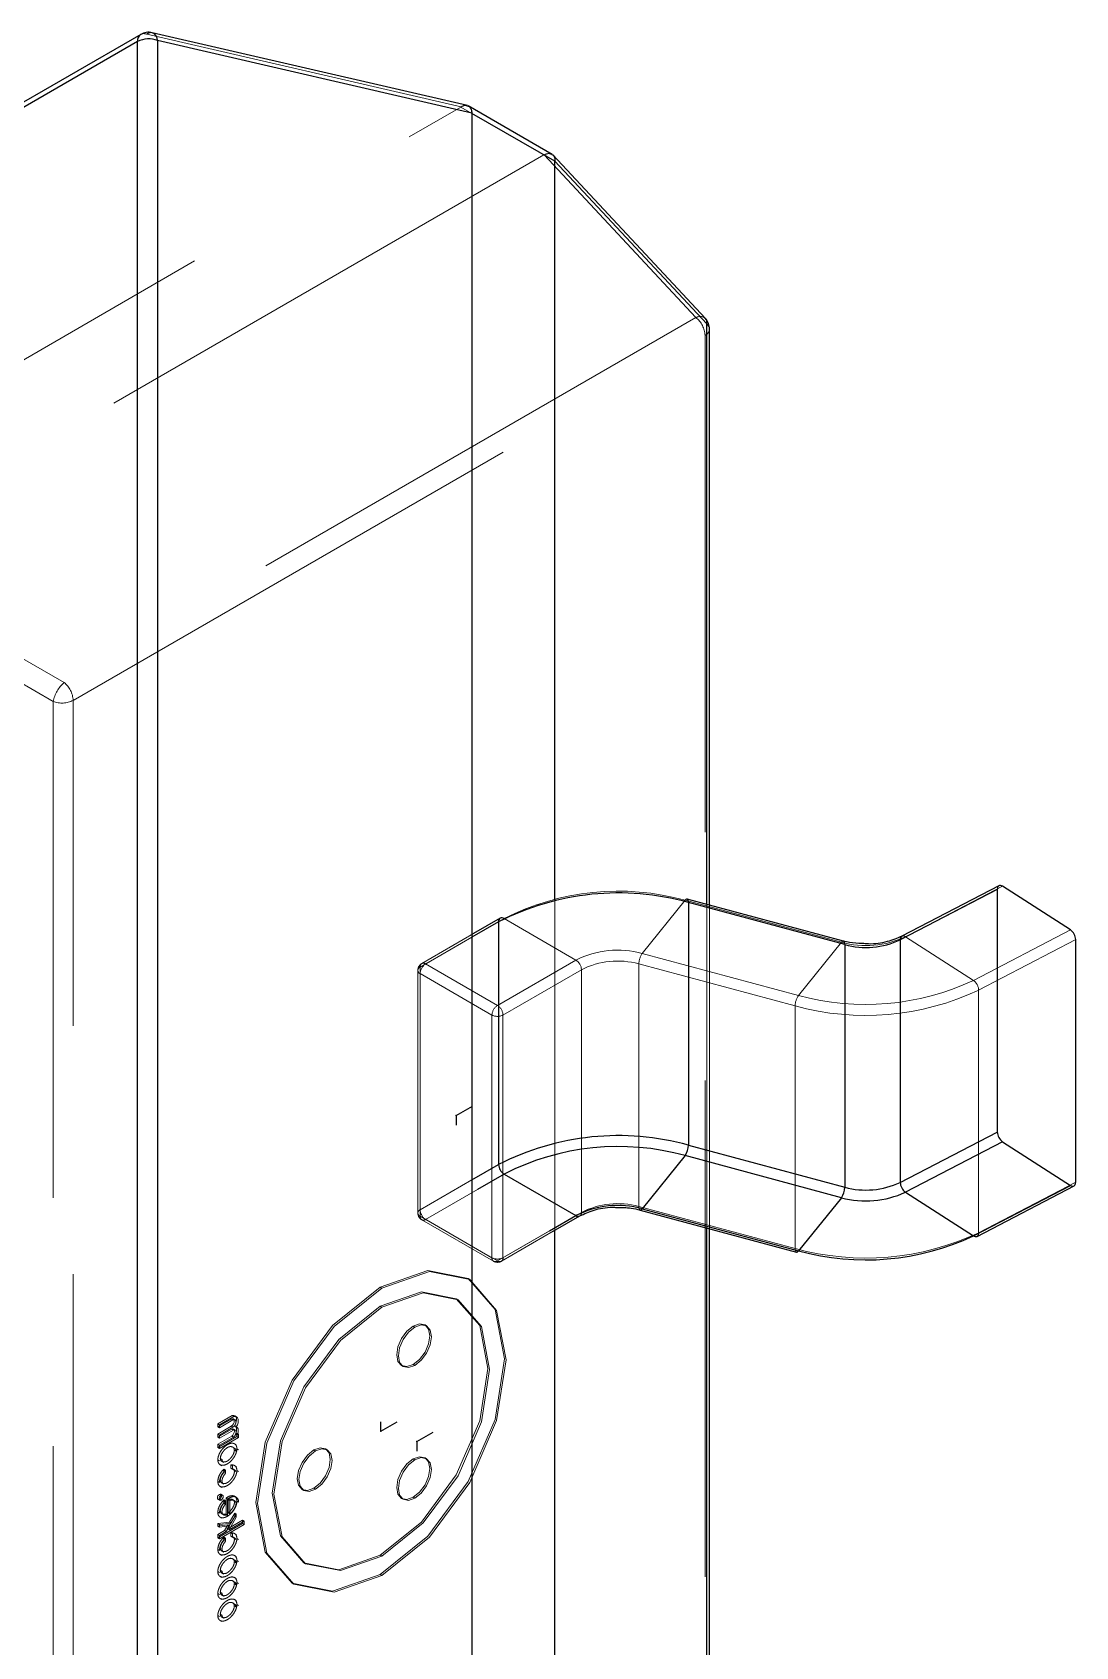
# Model space of a CAD drawing. Header units: millimetres. Extents: x 0 to 841, y 0 to 2287.
# Drawn here: x 627.946 to 630.616, y 238.921 to 243.05 of the extents above; entities that cross this region are included whole.
import ezdxf

# ---------------------------------------------------------------- set-up
doc = ezdxf.new("R2010")
doc.units = ezdxf.units.MM
doc.header["$PDSIZE"] = -1
doc.linetypes.add('HIDDEN', pattern=[1.905, 1.27, -0.635])

msp = doc.modelspace()

# ---------------------------------------------------------------- linework, layer by layer
at = {"color": 7, "linetype": 'Continuous', "lineweight": 25}
for p, q in [((628.2156, 243.0264), (626.674, 242.1364)), ((628.2239, 243.0447), (626.6822, 242.1548)), ((628.2156, 238.4699), (628.2156, 243.0264)), ((629.0593, 242.8627), (628.2529, 243.0491)), ((628.2668, 243.029), (628.2668, 238.4725)), ((629.0711, 242.8431), (628.2668, 243.029)), ((629.2764, 242.7377), (629.0614, 242.8617)), ((629.0711, 242.8426), (629.0711, 238.0087)), ((629.2833, 242.7201), (629.0711, 242.8426)), ((629.6682, 242.3184), (629.2782, 242.7363)), ((629.6717, 242.3044), (629.2833, 242.7206)), ((629.2833, 240.8339), (629.2833, 242.7201)), ((629.6717, 240.82), (629.6717, 242.3044)), ((629.6789, 240.818), (629.6789, 242.2911)), ((630.4189, 240.8675), (630.1707, 240.7384)), ((630.0213, 240.7259), (629.6216, 240.8335)), ((630.4148, 240.8583), (630.1665, 240.7293)), ((630.4148, 240.8583), (630.4148, 240.2377)), ((630.6021, 240.7545), (630.4282, 240.8661)), ((629.6249, 240.8246), (629.6249, 240.204)), ((630.0246, 240.717), (629.6249, 240.8246)), ((629.1391, 240.7752), (629.0711, 240.7359)), ((629.1432, 240.7843), (629.0753, 240.7451)), ((629.1391, 240.7752), (629.1391, 240.1546)), ((630.0246, 240.717), (630.0246, 240.0964)), ((630.1665, 240.7293), (630.1665, 240.1087)), ((630.6155, 240.109), (630.6155, 240.7296)), ((630.1665, 240.1087), (630.4148, 240.2377)), ((630.4282, 240.2128), (630.1799, 240.0838)), ((630.4282, 240.2128), (630.6021, 240.1013)), ((629.6164, 240.1772), (629.5065, 240.0412)), ((630.0161, 240.0696), (629.6164, 240.1772)), ((629.6249, 240.204), (630.0246, 240.0964)), ((629.0711, 240.1154), (629.1391, 240.1546)), ((629.1532, 240.1301), (629.0853, 240.0909)), ((629.1532, 240.1301), (629.3371, 240.024)), ((630.1799, 240.0838), (630.3539, 239.9722)), ((630.3539, 239.9722), (630.6021, 240.1013)), ((630.3631, 239.9708), (630.6114, 240.0999)), ((630.0161, 240.0696), (629.9062, 239.9336)), ((629.2691, 239.9847), (629.3371, 240.024)), ((629.2791, 239.9837), (629.3471, 240.023)), ((629.5013, 240.0382), (629.901, 239.9306)), ((629.5065, 240.0412), (629.9062, 239.9336)), ((629.2833, 237.8862), (629.2833, 239.9861)), ((629.6717, 237.6615), (629.6717, 239.9924)), ((629.6789, 237.6483), (629.6789, 239.9904))]:
    msp.add_line(p, q, dxfattribs=at)
at = {"color": 7, "linetype": 'HIDDEN', "lineweight": 18}
for p, q in [((626.6973, 242.1551), (628.239, 243.0451)), ((628.239, 243.0451), (629.0433, 242.8592)), ((627.2609, 241.8303), (629.0428, 242.8589)), ((629.0428, 242.8589), (629.255, 242.7365)), ((629.255, 242.7365), (627.4731, 241.7078)), ((629.2554, 242.7367), (629.6439, 242.3204)), ((629.6439, 242.3204), (628.0274, 241.3873)), ((628.0508, 241.3416), (629.6672, 242.2748)), ((629.6672, 242.2748), (629.6672, 237.6319)), ((628.0274, 241.3873), (627.4727, 241.7075)), ((627.4448, 241.6593), (627.9995, 241.339)), ((627.9995, 241.339), (627.9995, 236.6962)), ((628.0508, 236.6988), (628.0508, 241.3416)), ((629.2833, 239.9861), (629.2833, 240.8339)), ((629.5065, 240.6944), (629.6164, 240.8305)), ((629.6164, 240.8305), (630.0161, 240.7229)), ((630.1799, 240.737), (630.4282, 240.8661)), ((629.6717, 239.9924), (629.6717, 240.82)), ((629.6789, 239.9904), (629.6789, 240.818)), ((629.0753, 240.7451), (628.9424, 240.6684)), ((628.9524, 240.6674), (629.1532, 240.7833)), ((629.3371, 240.6772), (629.1532, 240.7833)), ((630.6021, 240.7545), (630.3539, 240.6255)), ((629.0711, 240.7359), (628.9383, 240.6593)), ((629.9062, 240.5868), (630.0161, 240.7229)), ((630.3539, 240.6255), (630.1799, 240.737)), ((630.3672, 240.6006), (630.6155, 240.7296)), ((629.1363, 240.5613), (628.9524, 240.6674)), ((629.3371, 240.6772), (629.1363, 240.5613)), ((629.4981, 240.0471), (629.4981, 240.6676)), ((629.4981, 240.6676), (629.8978, 240.56)), ((629.9062, 240.5868), (629.5065, 240.6944)), ((628.9324, 240.6511), (628.9324, 240.0305)), ((628.9383, 240.6593), (628.9383, 240.0387)), ((628.9383, 240.0224), (628.9383, 240.6429)), ((628.9383, 240.6429), (629.1222, 240.5368)), ((629.1504, 240.5368), (629.3512, 240.6527)), ((629.3512, 240.0321), (629.3512, 240.6527)), ((630.3672, 239.98), (630.3672, 240.6006)), ((629.8978, 239.9395), (629.8978, 240.56)), ((629.1222, 240.5368), (629.1222, 239.9162)), ((629.1504, 239.9162), (629.1504, 240.5368)), ((628.9383, 240.0387), (629.0711, 240.1154)), ((629.0853, 240.0909), (628.9524, 240.0142)), ((630.6155, 240.109), (630.3672, 239.98)), ((629.8978, 239.9395), (629.4981, 240.0471)), ((629.1222, 239.9162), (628.9383, 240.0224)), ((628.9424, 240.0132), (629.1263, 239.9071)), ((628.9524, 240.0142), (629.1363, 239.9081)), ((629.3512, 240.0321), (629.1504, 239.9162)), ((629.1363, 239.9081), (629.2691, 239.9847)), ((629.1463, 239.9071), (629.2791, 239.9837)), ((628.836, 239.841), (628.8403, 239.8385)), ((629.0652, 239.8608), (629.061, 239.8632)), ((629.0352, 239.8088), (629.031, 239.8113)), ((628.836, 239.792), (628.8403, 239.7895)), ((628.9209, 239.7412), (628.9251, 239.7388)), ((628.9551, 239.7417), (628.9509, 239.7442)), ((628.8909, 239.6402), (628.8951, 239.6378)), ((628.9209, 239.6432), (628.9251, 239.6408)), ((628.4208, 239.4911), (628.4579, 239.5125)), ((628.4251, 239.4886), (628.4621, 239.51)), ((628.4579, 239.5125), (628.4621, 239.51)), ((628.4687, 239.5094), (628.4645, 239.5118)), ((628.4208, 239.4837), (628.4553, 239.5036)), ((628.4208, 239.4911), (628.4208, 239.4837)), ((628.4208, 239.4911), (628.4251, 239.4886)), ((628.4208, 239.4651), (628.4553, 239.485)), ((628.4208, 239.4837), (628.4251, 239.4813)), ((628.4208, 239.4575), (628.4564, 239.4781)), ((628.4208, 239.4575), (628.4208, 239.4651)), ((628.4208, 239.4651), (628.4251, 239.4626)), ((628.4251, 239.4813), (628.4596, 239.5012)), ((628.4251, 239.4886), (628.4251, 239.4813)), ((628.4251, 239.4626), (628.4596, 239.4826)), ((628.4251, 239.455), (628.4607, 239.4756)), ((628.4553, 239.5036), (628.4596, 239.5012)), ((628.4553, 239.485), (628.4596, 239.4826)), ((628.4564, 239.4781), (628.4607, 239.4756)), ((628.4648, 239.5015), (628.4605, 239.5039)), ((628.4653, 239.4756), (628.4611, 239.4781)), ((628.464, 239.4862), (628.4682, 239.4837)), ((628.4691, 239.4833), (628.4649, 239.4857)), ((628.4696, 239.4672), (628.4658, 239.4649)), ((628.4658, 239.4649), (628.47, 239.4625)), ((628.4696, 239.4592), (628.4696, 239.4672)), ((628.4696, 239.4672), (628.4739, 239.4647)), ((628.4739, 239.4647), (628.47, 239.4625)), ((628.4739, 239.4568), (628.4739, 239.4647)), ((628.4208, 239.439), (628.4564, 239.4596)), ((628.4696, 239.4592), (628.4208, 239.431)), ((628.4208, 239.4575), (628.4251, 239.455)), ((628.4208, 239.431), (628.4208, 239.439)), ((628.4208, 239.439), (628.4251, 239.4366)), ((628.4208, 239.431), (628.4251, 239.4286)), ((628.4251, 239.455), (628.4251, 239.4626)), ((628.4251, 239.4366), (628.4607, 239.4571)), ((628.4739, 239.4568), (628.4251, 239.4286)), ((628.4251, 239.4286), (628.4251, 239.4366)), ((628.4564, 239.4596), (628.4607, 239.4571)), ((628.4627, 239.4297), (628.4584, 239.4321)), ((628.4633, 239.4239), (628.4675, 239.4215)), ((628.4679, 239.4378), (628.4636, 239.4402)), ((628.4696, 239.4592), (628.4739, 239.4568)), ((628.4696, 239.4276), (628.4739, 239.4252)), ((628.6663, 239.4245), (628.6706, 239.4221)), ((628.7006, 239.4251), (628.6963, 239.4275)), ((628.4208, 239.3994), (628.4251, 239.397)), ((628.4268, 239.3868), (628.4311, 239.3844)), ((628.4272, 239.4031), (628.4314, 239.4007)), ((628.4321, 239.3949), (628.4363, 239.3925)), ((628.4543, 239.3777), (628.4543, 239.3861)), ((628.4543, 239.3861), (628.4585, 239.3836)), ((628.4585, 239.3752), (628.4585, 239.3836)), ((628.4687, 239.3818), (628.4645, 239.3842)), ((628.9209, 239.4018), (628.9251, 239.3993)), ((628.9551, 239.4023), (628.9509, 239.4047)), ((628.4208, 239.344), (628.4251, 239.3416)), ((628.4362, 239.3672), (628.4362, 239.3756)), ((628.4362, 239.3756), (628.4404, 239.3732)), ((628.4362, 239.3672), (628.4404, 239.3648)), ((628.4404, 239.3648), (628.4404, 239.3732)), ((628.4543, 239.3777), (628.4585, 239.3752)), ((628.4668, 239.3699), (628.4625, 239.3724)), ((628.4696, 239.3722), (628.4739, 239.3697)), ((628.425, 239.3109), (628.4293, 239.3085)), ((628.425, 239.2987), (628.4293, 239.2962)), ((628.4268, 239.3314), (628.4311, 239.3289)), ((628.433, 239.3089), (628.4288, 239.3113)), ((628.432, 239.3395), (628.4362, 239.3371)), ((628.4418, 239.2607), (628.4418, 239.3016)), ((628.4418, 239.3016), (628.446, 239.2992)), ((628.446, 239.2582), (628.446, 239.2992)), ((628.4679, 239.3037), (628.4636, 239.3061)), ((628.6363, 239.3236), (628.6406, 239.3211)), ((628.6663, 239.3265), (628.6706, 239.3241)), ((628.8909, 239.3008), (628.8951, 239.2984)), ((628.9209, 239.3038), (628.9251, 239.3013)), ((628.4208, 239.2653), (628.4251, 239.2629)), ((628.4213, 239.2983), (628.4255, 239.2959)), ((628.4297, 239.2625), (628.4306, 239.2619)), ((628.433, 239.2605), (628.4339, 239.26)), ((628.4362, 239.2885), (628.4362, 239.2969)), ((628.4362, 239.2969), (628.4404, 239.2945)), ((628.4362, 239.2885), (628.4404, 239.2861)), ((628.4404, 239.2861), (628.4404, 239.2945)), ((628.4418, 239.2607), (628.446, 239.2582)), ((628.4475, 239.2637), (628.4475, 239.2977)), ((628.4475, 239.2977), (628.4517, 239.2952)), ((628.4475, 239.2637), (628.4517, 239.2613)), ((628.4508, 239.2401), (628.464, 239.263)), ((628.4517, 239.2613), (628.4517, 239.2952)), ((628.455, 239.2377), (628.4682, 239.2605)), ((628.4654, 239.2935), (628.4611, 239.296)), ((628.464, 239.2548), (628.464, 239.263)), ((628.464, 239.263), (628.4682, 239.2605)), ((628.4682, 239.2523), (628.4682, 239.2605)), ((628.4696, 239.2935), (628.4739, 239.291)), ((628.4508, 239.2401), (628.4208, 239.2367)), ((628.4208, 239.2002), (628.484, 239.2367)), ((628.4208, 239.2367), (628.4208, 239.2299)), ((628.4208, 239.2367), (628.4251, 239.2342)), ((628.4208, 239.2299), (628.4466, 239.2329)), ((628.4208, 239.2299), (628.4251, 239.2274)), ((628.4382, 239.2182), (628.4208, 239.2083)), ((628.455, 239.2377), (628.4251, 239.2342)), ((628.4251, 239.1977), (628.4882, 239.2342)), ((628.4251, 239.2342), (628.4251, 239.2274)), ((628.4251, 239.2274), (628.4508, 239.2304)), ((628.4268, 239.2527), (628.4311, 239.2502)), ((628.4382, 239.2182), (628.4466, 239.2329)), ((628.4382, 239.2182), (628.4424, 239.2158)), ((628.4424, 239.2158), (628.4508, 239.2304)), ((628.4452, 239.2223), (628.464, 239.2548)), ((628.484, 239.2447), (628.4452, 239.2223)), ((628.4452, 239.2223), (628.4495, 239.2199)), ((628.4466, 239.2329), (628.4508, 239.2304)), ((628.4495, 239.2199), (628.4682, 239.2523)), ((628.4882, 239.2423), (628.4495, 239.2199)), ((628.4508, 239.2401), (628.455, 239.2377)), ((628.464, 239.2548), (628.4682, 239.2523)), ((628.484, 239.2367), (628.484, 239.2447)), ((628.484, 239.2447), (628.4882, 239.2423)), ((628.484, 239.2367), (628.4882, 239.2342)), ((628.4882, 239.2342), (628.4882, 239.2423)), ((628.4208, 239.2083), (628.4208, 239.2002)), ((628.4208, 239.2083), (628.4251, 239.2058)), ((628.4208, 239.2002), (628.4251, 239.1977)), ((628.4424, 239.2158), (628.4251, 239.2058)), ((628.4251, 239.2058), (628.4251, 239.1977)), ((628.4362, 239.1933), (628.4362, 239.2017)), ((628.4362, 239.2017), (628.4404, 239.1992)), ((628.4362, 239.1933), (628.4404, 239.1909)), ((628.4404, 239.1909), (628.4404, 239.1992)), ((628.4543, 239.2038), (628.4543, 239.2122)), ((628.4543, 239.2122), (628.4585, 239.2097)), ((628.4543, 239.2038), (628.4585, 239.2013)), ((628.4585, 239.2013), (628.4585, 239.2097)), ((628.4668, 239.196), (628.4625, 239.1984)), ((628.4687, 239.2079), (628.4645, 239.2103)), ((628.4696, 239.1983), (628.4739, 239.1958)), ((628.4208, 239.1701), (628.4251, 239.1676)), ((628.4268, 239.1575), (628.4311, 239.155)), ((628.432, 239.1656), (628.4362, 239.1632)), ((628.4627, 239.144), (628.4584, 239.1464)), ((628.4633, 239.1382), (628.4675, 239.1358)), ((628.4679, 239.1521), (628.4636, 239.1545)), ((628.4696, 239.1419), (628.4739, 239.1395)), ((628.641, 239.1358), (628.6453, 239.1333)), ((628.836, 239.1551), (628.8403, 239.1526)), ((628.4208, 239.1138), (628.4251, 239.1113)), ((628.4268, 239.1011), (628.4311, 239.0987)), ((628.4272, 239.1174), (628.4314, 239.115)), ((628.4321, 239.1092), (628.4363, 239.1068)), ((628.4679, 239.0958), (628.4636, 239.0982)), ((628.836, 239.1061), (628.8403, 239.1036)), ((628.4208, 239.0574), (628.4251, 239.055)), ((628.4272, 239.0611), (628.4314, 239.0586)), ((628.4321, 239.0529), (628.4363, 239.0504)), ((628.4627, 239.0877), (628.4584, 239.0901)), ((628.4633, 239.0819), (628.4675, 239.0795)), ((628.4696, 239.0856), (628.4739, 239.0831)), ((628.611, 239.0838), (628.6153, 239.0813)), ((628.4268, 239.0448), (628.4311, 239.0423)), ((628.4627, 239.0313), (628.4584, 239.0338)), ((628.4633, 239.0256), (628.4675, 239.0231)), ((628.4679, 239.0394), (628.4636, 239.0419)), ((628.4696, 239.0292), (628.4739, 239.0268)), ((628.4208, 239.0011), (628.4251, 238.9986)), ((628.4268, 238.9884), (628.4311, 238.986)), ((628.4272, 239.0047), (628.4314, 239.0023)), ((628.4321, 238.9965), (628.4363, 238.9941))]:
    msp.add_line(p, q, dxfattribs=at)
at = {"color": 7, "linetype": 'Continuous'}
for p, q in [((629.0302, 240.2796), (629.0721, 240.3037)), ((629.0302, 240.2796), (629.0302, 240.2554)), ((628.8381, 239.4723), (628.8381, 239.4965)), ((628.8381, 239.4723), (628.88, 239.4965)), ((628.9297, 239.446), (628.9716, 239.4701)), ((628.9297, 239.446), (628.9716, 239.4701)), ((628.9297, 239.446), (628.9297, 239.4218)), ((628.9297, 239.446), (628.9297, 239.4218))]:
    msp.add_line(p, q, dxfattribs=at)
at = {"color": 7, "linetype": 'Continuous', "lineweight": 25, "flags": 128}
for points in [[(630.4282, 240.8661), (630.4256, 240.8674), (630.423, 240.8681), (630.4207, 240.8681), (630.4187, 240.8673), (630.417, 240.8659), (630.4158, 240.8639), (630.415, 240.8613), (630.4148, 240.8583)], [(629.6216, 240.8335), (629.6211, 240.8335), (629.6196, 240.8332), (629.6181, 240.8322), (629.6164, 240.8305)], [(629.6249, 240.8246), (629.6247, 240.8276), (629.6242, 240.8301), (629.6234, 240.8319), (629.6224, 240.8331), (629.6216, 240.8335)], [(630.0246, 240.717), (630.0244, 240.72), (630.0239, 240.7225), (630.0231, 240.7243), (630.0221, 240.7255), (630.0213, 240.7259)], [(630.6021, 240.1013), (630.6047, 240.0999), (630.6073, 240.0992), (630.6096, 240.0993), (630.6116, 240.1), (630.6133, 240.1014), (630.6145, 240.1034), (630.6153, 240.106), (630.6155, 240.109)], [(629.5013, 240.0382), (629.5018, 240.0381), (629.5033, 240.0384), (629.5049, 240.0395), (629.5065, 240.0412)], [(629.901, 239.9306), (629.9015, 239.9305), (629.903, 239.9308), (629.9046, 239.9319), (629.9062, 239.9336)]]:
    msp.add_lwpolyline(points, dxfattribs=at)
at = {"color": 7, "linetype": 'HIDDEN', "lineweight": 18, "flags": 128}
for points in [[(630.0213, 240.7259), (630.0208, 240.7259), (630.0193, 240.7256), (630.0178, 240.7246), (630.0161, 240.7229)], [(629.4981, 240.0471), (629.4982, 240.0441), (629.4987, 240.0416), (629.4995, 240.0398), (629.5006, 240.0386), (629.5013, 240.0382)], [(629.8978, 239.9395), (629.8979, 239.9365), (629.8984, 239.934), (629.8992, 239.9322), (629.9003, 239.931), (629.901, 239.9306)], [(628.836, 239.841), (628.9578, 239.8833), (629.061, 239.8632), (629.13, 239.7838), (629.1542, 239.6572), (629.13, 239.5026), (629.061, 239.3436), (628.9578, 239.2043), (628.836, 239.1061)], [(628.8403, 239.8385), (628.962, 239.8808), (629.0653, 239.8608), (629.1342, 239.7814), (629.1585, 239.6548), (629.1342, 239.5002), (629.0653, 239.3411), (628.962, 239.2019), (628.8403, 239.1036)], [(628.836, 239.1061), (628.7142, 239.0637), (628.611, 239.0838), (628.542, 239.1632), (628.5178, 239.2898), (628.542, 239.4444), (628.611, 239.6034), (628.7142, 239.7427), (628.836, 239.841)], [(628.8403, 239.1036), (628.7185, 239.0613), (628.6153, 239.0814), (628.5463, 239.1607), (628.5221, 239.2874), (628.5463, 239.442), (628.6153, 239.601), (628.7185, 239.7402), (628.8403, 239.8385)], [(628.836, 239.792), (628.9416, 239.8286), (629.031, 239.8113), (629.0908, 239.7425), (629.1118, 239.6327), (629.0908, 239.4987), (629.031, 239.3609), (628.9416, 239.2402), (628.836, 239.1551)], [(628.8403, 239.7895), (628.9458, 239.8262), (629.0353, 239.8088), (629.095, 239.74), (629.116, 239.6303), (629.095, 239.4963), (629.0353, 239.3585), (628.9458, 239.2378), (628.8403, 239.1526)], [(628.836, 239.1551), (628.7305, 239.1184), (628.641, 239.1358), (628.5812, 239.2046), (628.5602, 239.3143), (628.5812, 239.4483), (628.641, 239.5861), (628.7305, 239.7068), (628.836, 239.792)], [(628.8403, 239.1526), (628.7347, 239.1159), (628.6453, 239.1333), (628.5855, 239.2021), (628.5645, 239.3119), (628.5855, 239.4458), (628.6453, 239.5837), (628.7347, 239.7043), (628.8403, 239.7895)], [(628.9209, 239.6432), (628.9046, 239.6376), (628.8909, 239.6402), (628.8817, 239.6508), (628.8784, 239.6677), (628.8817, 239.6883), (628.8909, 239.7095), (628.9046, 239.7281), (628.9209, 239.7412)], [(628.9251, 239.6408), (628.9089, 239.6351), (628.8951, 239.6378), (628.8859, 239.6484), (628.8827, 239.6653), (628.8859, 239.6859), (628.8951, 239.7071), (628.9089, 239.7257), (628.9251, 239.7388)], [(628.9209, 239.7412), (628.9371, 239.7468), (628.9509, 239.7442), (628.9601, 239.7336), (628.9633, 239.7167), (628.9601, 239.6961), (628.9509, 239.6749), (628.9371, 239.6563), (628.9209, 239.6432)], [(628.9251, 239.7388), (628.9413, 239.7444), (628.9551, 239.7417), (628.9643, 239.7311), (628.9675, 239.7143), (628.9643, 239.6936), (628.9551, 239.6724), (628.9413, 239.6539), (628.9251, 239.6408)], [(628.464, 239.4862), (628.4665, 239.4912), (628.4682, 239.4964), (628.4689, 239.5014), (628.4685, 239.5058), (628.4671, 239.5093), (628.4647, 239.5117), (628.4616, 239.5127), (628.4579, 239.5125)], [(628.4682, 239.4837), (628.4708, 239.4888), (628.4725, 239.494), (628.4731, 239.4989), (628.4727, 239.5033), (628.4713, 239.5068), (628.4689, 239.5092), (628.4658, 239.5103), (628.4621, 239.51)], [(628.4553, 239.485), (628.4583, 239.4876), (628.4607, 239.491), (628.4623, 239.4949), (628.4629, 239.4987), (628.4623, 239.5018), (628.4607, 239.5038), (628.4583, 239.5044), (628.4553, 239.5036)], [(628.4564, 239.4596), (628.4592, 239.4622), (628.4614, 239.4655), (628.4629, 239.4693), (628.4634, 239.4728), (628.4629, 239.4758), (628.4614, 239.4778), (628.4592, 239.4786), (628.4564, 239.4781)], [(628.4596, 239.4826), (628.4625, 239.4851), (628.465, 239.4886), (628.4666, 239.4925), (628.4671, 239.4962), (628.4666, 239.4993), (628.465, 239.5013), (628.4625, 239.502), (628.4596, 239.5012)], [(628.4607, 239.4571), (628.4634, 239.4597), (628.4657, 239.4631), (628.4672, 239.4668), (628.4677, 239.4704), (628.4672, 239.4734), (628.4657, 239.4754), (628.4634, 239.4762), (628.4607, 239.4756)], [(628.4658, 239.4649), (628.4673, 239.4684), (628.4683, 239.4718), (628.4688, 239.4752), (628.4689, 239.4783), (628.4684, 239.4811), (628.4673, 239.4833), (628.4659, 239.4851), (628.464, 239.4862)], [(628.47, 239.4625), (628.4715, 239.4659), (628.4726, 239.4694), (628.4731, 239.4727), (628.4731, 239.4759), (628.4726, 239.4786), (628.4716, 239.4809), (628.4701, 239.4826), (628.4682, 239.4837)], [(628.6663, 239.3265), (628.6501, 239.3209), (628.6363, 239.3236), (628.6271, 239.3342), (628.6239, 239.351), (628.6271, 239.3717), (628.6363, 239.3929), (628.6501, 239.4114), (628.6663, 239.4245)], [(628.6663, 239.4245), (628.6825, 239.4302), (628.6963, 239.4275), (628.7055, 239.4169), (628.7087, 239.4), (628.7055, 239.3794), (628.6963, 239.3582), (628.6825, 239.3397), (628.6663, 239.3265)], [(628.6706, 239.4221), (628.6868, 239.4277), (628.7006, 239.4251), (628.7098, 239.4145), (628.713, 239.3976), (628.7098, 239.377), (628.7006, 239.3558), (628.6868, 239.3372), (628.6706, 239.3241)], [(628.6706, 239.3241), (628.6543, 239.3185), (628.6406, 239.3211), (628.6314, 239.3317), (628.6281, 239.3486), (628.6314, 239.3692), (628.6406, 239.3904), (628.6543, 239.409), (628.6706, 239.4221)], [(628.9209, 239.3038), (628.9046, 239.2981), (628.8909, 239.3008), (628.8817, 239.3114), (628.8784, 239.3283), (628.8817, 239.3489), (628.8909, 239.3701), (628.9046, 239.3887), (628.9209, 239.4018)], [(628.9251, 239.3013), (628.9089, 239.2957), (628.8951, 239.2984), (628.8859, 239.309), (628.8827, 239.3258), (628.8859, 239.3465), (628.8951, 239.3677), (628.9089, 239.3862), (628.9251, 239.3993)], [(628.9209, 239.4018), (628.9371, 239.4074), (628.9509, 239.4047), (628.9601, 239.3942), (628.9633, 239.3773), (628.9601, 239.3567), (628.9509, 239.3355), (628.9371, 239.3169), (628.9209, 239.3038)], [(628.9251, 239.3993), (628.9413, 239.405), (628.9551, 239.4023), (628.9643, 239.3917), (628.9675, 239.3748), (628.9643, 239.3542), (628.9551, 239.333), (628.9413, 239.3144), (628.9251, 239.3013)], [(628.425, 239.2987), (628.423, 239.298), (628.4213, 239.2983), (628.4201, 239.2996), (628.4197, 239.3017), (628.4201, 239.3043), (628.4213, 239.307), (628.423, 239.3093), (628.425, 239.3109)], [(628.4293, 239.2962), (628.4272, 239.2955), (628.4255, 239.2959), (628.4244, 239.2972), (628.424, 239.2993), (628.4244, 239.3019), (628.4255, 239.3045), (628.4272, 239.3068), (628.4293, 239.3085)], [(628.425, 239.3109), (628.4271, 239.3116), (628.4288, 239.3113), (628.4299, 239.31), (628.4303, 239.3079), (628.4299, 239.3053), (628.4288, 239.3026), (628.4271, 239.3003), (628.425, 239.2987)], [(628.4293, 239.3085), (628.4313, 239.3092), (628.433, 239.3089), (628.4342, 239.3075), (628.4346, 239.3054), (628.4342, 239.3028), (628.433, 239.3002), (628.4313, 239.2979), (628.4293, 239.2962)]]:
    msp.add_lwpolyline(points, dxfattribs=at)
at = {"color": 7, "linetype": 'Continuous', "lineweight": 25}
for centre, radius, start, end in [((628.2351, 243.0286), 0.0196, 124.7789, 186.5333), ((628.2441, 242.9707), 0.0626, 68.6939, 117.0888), ((628.2439, 243.0101), 0.04, 76.9859, 119.9973), ((628.2443, 243.0282), 0.0226, 2.0781, 67.5041), ((629.6389, 242.2911), 0.04, 0, 43.019), ((629.6559, 242.3079), 0.0162, 347.5912, 40.5561), ((629.6617, 242.2903), 0.0173, 2.7397, 54.5446), ((629.4454, 240.1766), 0.6724, 74.5212, 117.1032), ((629.1474, 240.7751), 0.0101, 54.3818, 114.314), ((629.1491, 240.7761), 0.0101, 125.698, 185.6204), ((630.5833, 240.7284), 0.0322, 2.2312, 54.2597), ((630.0789, 240.9159), 0.2062, 254.7241, 295.138), ((630.1757, 240.7306), 0.0093, 122.817, 188.3755), ((629.4454, 239.556), 0.6724, 74.5212, 117.1032), ((630.447, 240.239), 0.0322, 182.2312, 234.2597), ((629.4453, 239.5594), 0.6411, 74.5212, 117.1032), ((629.5766, 240.2045), 0.0482, 325.5535, 359.431), ((629.1698, 240.156), 0.0307, 182.6055, 237.3945), ((629.9764, 240.0969), 0.0482, 325.5535, 359.431), ((630.0788, 240.2992), 0.2379, 254.7241, 295.138), ((630.0789, 240.2954), 0.2062, 254.7241, 295.138), ((630.1987, 240.1099), 0.0322, 182.2312, 234.2597), ((629.4439, 239.8152), 0.2346, 74.5212, 117.1032), ((629.3429, 240.0319), 0.00981, 233.6244, 295.8701), ((630.0776, 240.561), 0.6504, 254.7241, 295.138), ((630.3597, 239.9795), 0.00929, 231.1259, 291.4311)]:
    msp.add_arc(centre, radius, start, end, dxfattribs=at)
at = {"color": 7, "linetype": 'HIDDEN', "lineweight": 18}
for centre, radius, start, end in [((628.2318, 243.0294), 0.0173, 65.4645, 117.2604), ((628.2499, 243.0331), 0.0162, 79.4467, 132.4054), ((629.6545, 242.3013), 0.0219, 51.2965, 119.1171), ((629.6047, 242.2716), 0.0626, 2.9073, 51.3092), ((629.659, 242.2931), 0.0201, 294.3332, 354.3466), ((628.0917, 241.318), 0.0945, 132.8632, 167.1368), ((627.9883, 241.3385), 0.0626, 2.9073, 51.3092), ((628.0223, 241.3973), 0.0626, 248.6939, 297.0888), ((629.4453, 240.2126), 0.6411, 74.5212, 117.1032), ((629.4439, 240.4684), 0.2346, 74.5212, 117.1032), ((630.0788, 240.9524), 0.2379, 254.7241, 295.138), ((630.174, 240.7298), 0.00929, 51.1259, 111.4311), ((628.9524, 240.6511), 0.02, 119.9973, 180), ((628.9469, 240.6607), 0.00873, 50.7967, 189.214), ((628.969, 240.6415), 0.0307, 122.6055, 177.3945), ((629.3205, 240.6513), 0.0307, 2.6055, 57.3945), ((629.4438, 240.4717), 0.2033, 74.5212, 117.1032), ((629.5463, 240.6672), 0.0482, 145.5535, 179.431), ((628.9414, 240.6511), 0.00873, 110.7834, 249.2166), ((630.0776, 241.2142), 0.6504, 254.7241, 295.138), ((630.335, 240.5993), 0.0322, 2.2312, 54.2597), ((630.0775, 241.218), 0.6821, 254.7241, 295.138), ((629.946, 240.5596), 0.0482, 145.5535, 179.431), ((629.1529, 240.5354), 0.0307, 122.6055, 177.3945), ((629.1197, 240.5354), 0.0307, 2.6055, 57.3945), ((629.1363, 240.5641), 0.0307, 242.6097, 297.3903), ((629.4438, 239.8512), 0.2033, 74.5212, 117.1032), ((628.9524, 240.0305), 0.02, 180, 240.0027), ((628.9414, 240.0305), 0.00873, 110.7834, 249.2166), ((628.9469, 240.021), 0.00873, 170.786, 309.2033), ((628.969, 240.0401), 0.0307, 182.6055, 237.3945), ((629.3412, 240.0311), 0.0101, 306.5683, 5.5441), ((630.0775, 240.5975), 0.6821, 254.7241, 295.138), ((630.358, 239.9786), 0.0093, 302.817, 8.3755), ((629.1308, 239.9148), 0.00873, 170.786, 309.2033), ((629.1363, 239.9435), 0.0307, 242.6097, 297.3903), ((629.1363, 239.9244), 0.02, 240.0027, 299.9973), ((629.1418, 239.9148), 0.00873, 230.7967, 9.214)]:
    msp.add_arc(centre, radius, start, end, dxfattribs=at)
for points, knots in [([(629.0433, 242.8592), (629.0432, 242.8591), (629.0431, 242.8591), (629.0429, 242.859), (629.0428, 242.8589)], [0, 0, 0, 0, 0.560423, 1, 1, 1, 1]), ([(629.0433, 242.8592), (629.047, 242.8613), (629.0524, 242.8644), (629.0566, 242.8626), (629.0579, 242.862)], [0, 0, 0, 0, 0.695626, 1, 1, 1, 1]), ([(629.255, 242.7365), (629.2551, 242.7365), (629.2552, 242.7366), (629.2554, 242.7367), (629.2554, 242.7367)], [0, 0, 0, 0, 0.559524, 1, 1, 1, 1]), ([(629.2554, 242.7367), (629.2597, 242.7383), (629.2677, 242.7413), (629.2731, 242.7386), (629.2756, 242.7373)], [0, 0, 0, 0, 0.542026, 1, 1, 1, 1]), ([(628.4208, 239.3994), (628.4209, 239.401), (628.4211, 239.4043), (628.4227, 239.4103), (628.4257, 239.4175), (628.4307, 239.4252), (628.4374, 239.4326), (628.4452, 239.4385), (628.4531, 239.4417), (628.4598, 239.442), (628.4647, 239.44), (628.4678, 239.4364), (628.4694, 239.4322), (628.4695, 239.429), (628.4696, 239.4276)], [0, 0, 0, 0, 0.053784, 0.117806, 0.194259, 0.284674, 0.388205, 0.5, 0.611795, 0.715326, 0.805741, 0.882194, 0.946216, 1, 1, 1, 1]), ([(628.4696, 239.4276), (628.4695, 239.4261), (628.4694, 239.4227), (628.4678, 239.4167), (628.4647, 239.4096), (628.4598, 239.4018), (628.4531, 239.3944), (628.4452, 239.3886), (628.4374, 239.3854), (628.4307, 239.385), (628.4257, 239.3871), (628.4227, 239.3907), (628.4211, 239.3949), (628.4209, 239.398), (628.4208, 239.3994)], [0, 0, 0, 0, 0.053784, 0.117806, 0.194259, 0.284674, 0.388205, 0.5, 0.611795, 0.715326, 0.805741, 0.882194, 0.946216, 1, 1, 1, 1]), ([(628.4272, 239.4031), (628.4276, 239.4055), (628.4283, 239.4105), (628.4328, 239.4185), (628.4385, 239.4257), (628.4452, 239.4312), (628.452, 239.4335), (628.4577, 239.4329), (628.4622, 239.4301), (628.4629, 239.4259), (628.4633, 239.4239)], [0, 0, 0, 0, 0.111736, 0.23533, 0.367087, 0.5, 0.632913, 0.76467, 0.888264, 1, 1, 1, 1]), ([(628.4633, 239.4239), (628.4629, 239.4215), (628.4622, 239.4165), (628.4577, 239.4085), (628.452, 239.4013), (628.4452, 239.3958), (628.4385, 239.3935), (628.4328, 239.3941), (628.4283, 239.397), (628.4276, 239.4011), (628.4272, 239.4031)], [0, 0, 0, 0, 0.111736, 0.23533, 0.367087, 0.5, 0.632913, 0.76467, 0.888264, 1, 1, 1, 1]), ([(628.4625, 239.4295), (628.4638, 239.4288), (628.4665, 239.4274), (628.4672, 239.4235), (628.4675, 239.4215)], [0, 0, 0, 0, 0.480408, 1, 1, 1, 1]), ([(628.4364, 239.3926), (628.4351, 239.3933), (628.4324, 239.3947), (628.4318, 239.3986), (628.4314, 239.4007)], [0, 0, 0, 0, 0.480408, 1, 1, 1, 1]), ([(628.4543, 239.3861), (628.4566, 239.3862), (628.4614, 239.3865), (628.4663, 239.3833), (628.4691, 239.3783), (628.4695, 239.3742), (628.4696, 239.3722)], [0, 0, 0, 0, 0.289345, 0.578702, 0.796119, 1, 1, 1, 1]), ([(628.4208, 239.344), (628.4211, 239.3468), (628.4217, 239.3527), (628.4266, 239.3645), (628.4325, 239.3714), (628.4362, 239.3756)], [0, 0, 0, 0, 0.262326, 0.545229, 1, 1, 1, 1]), ([(628.4696, 239.3722), (628.4695, 239.3706), (628.4694, 239.3673), (628.4678, 239.3613), (628.4647, 239.3541), (628.4598, 239.3464), (628.4531, 239.339), (628.4452, 239.3331), (628.4374, 239.3299), (628.4307, 239.3296), (628.4257, 239.3316), (628.4227, 239.3352), (628.4211, 239.3394), (628.4209, 239.3426), (628.4208, 239.344)], [0, 0, 0, 0, 0.053784, 0.117806, 0.194259, 0.284674, 0.388205, 0.5, 0.611795, 0.715326, 0.805741, 0.882194, 0.946216, 1, 1, 1, 1]), ([(628.4251, 239.3416), (628.4253, 239.3444), (628.4259, 239.3503), (628.4309, 239.3621), (628.4368, 239.3689), (628.4404, 239.3732)], [0, 0, 0, 0, 0.262326, 0.545229, 1, 1, 1, 1]), ([(628.4543, 239.3777), (628.4558, 239.3774), (628.4588, 239.377), (628.462, 239.3741), (628.4636, 239.3696), (628.4627, 239.3635), (628.4599, 239.3569), (628.4558, 239.3506), (628.4508, 239.3449), (628.4452, 239.3406), (628.4396, 239.3384), (628.4346, 239.3383), (628.4305, 239.34), (628.4277, 239.3432), (628.4268, 239.3484), (628.4284, 239.3547), (628.4316, 239.3613), (628.4346, 239.3652), (628.4362, 239.3672)], [0, 0, 0, 0, 0.06591, 0.127752, 0.184575, 0.240344, 0.300579, 0.365486, 0.4327, 0.5, 0.5673, 0.634514, 0.699421, 0.759656, 0.815425, 0.872248, 0.93409, 1, 1, 1, 1]), ([(628.4363, 239.3373), (628.4358, 239.3375), (628.434, 239.3381), (628.432, 239.3409), (628.4311, 239.3459), (628.4327, 239.3523), (628.4359, 239.3588), (628.4389, 239.3628), (628.4404, 239.3648)], [0, 0, 0, 0, 0.070993, 0.257163, 0.429529, 0.605153, 0.796291, 1, 1, 1, 1]), ([(628.4585, 239.3752), (628.46, 239.375), (628.463, 239.3744), (628.4659, 239.3724), (628.4664, 239.3702), (628.4666, 239.3697)], [0, 0, 0, 0, 0.446725, 0.865882, 1, 1, 1, 1]), ([(628.4418, 239.3016), (628.4455, 239.3038), (628.4532, 239.3084), (628.4621, 239.3077), (628.467, 239.3036), (628.4692, 239.2991), (628.4695, 239.2953), (628.4696, 239.2935)], [0, 0, 0, 0, 0.284269, 0.585299, 0.73536, 0.873926, 1, 1, 1, 1]), ([(628.446, 239.2992), (628.4498, 239.3014), (628.4575, 239.3059), (628.4663, 239.3053), (628.4712, 239.3012), (628.4735, 239.2967), (628.4737, 239.2929), (628.4739, 239.291)], [0, 0, 0, 0, 0.284269, 0.585299, 0.73536, 0.873926, 1, 1, 1, 1]), ([(628.4475, 239.2977), (628.4495, 239.2983), (628.4535, 239.2995), (628.4585, 239.2984), (628.4622, 239.2954), (628.4638, 239.2901), (628.4622, 239.283), (628.4585, 239.2758), (628.4535, 239.2688), (628.4495, 239.2654), (628.4475, 239.2637)], [0, 0, 0, 0, 0.133809, 0.265222, 0.38803, 0.5, 0.61197, 0.734778, 0.866191, 1, 1, 1, 1]), ([(628.4208, 239.2653), (628.4211, 239.2681), (628.4217, 239.274), (628.4266, 239.2858), (628.4325, 239.2927), (628.4362, 239.2969)], [0, 0, 0, 0, 0.262326, 0.54523, 1, 1, 1, 1]), ([(628.4696, 239.2935), (628.4695, 239.292), (628.4694, 239.2886), (628.4678, 239.2826), (628.4647, 239.2755), (628.4598, 239.2677), (628.4531, 239.2603), (628.4452, 239.2545), (628.4374, 239.2512), (628.4307, 239.2509), (628.4257, 239.2529), (628.4227, 239.2565), (628.4211, 239.2607), (628.4209, 239.2639), (628.4208, 239.2653)], [0, 0, 0, 0, 0.053784, 0.117806, 0.194259, 0.284674, 0.388205, 0.5, 0.611795, 0.715326, 0.805741, 0.882194, 0.946216, 1, 1, 1, 1]), ([(628.4251, 239.2629), (628.4253, 239.2657), (628.4259, 239.2716), (628.4309, 239.2834), (628.4368, 239.2902), (628.4404, 239.2945)], [0, 0, 0, 0, 0.262326, 0.54523, 1, 1, 1, 1]), ([(628.4418, 239.2607), (628.4385, 239.2601), (628.4337, 239.2593), (628.4293, 239.2625), (628.4272, 239.266), (628.4271, 239.2711), (628.4289, 239.277), (628.432, 239.2831), (628.4347, 239.2867), (628.4362, 239.2885)], [0, 0, 0, 0, 0.2678448, 0.3951448, 0.5129397, 0.6245339, 0.7409121, 0.8668361, 1, 1, 1, 1]), ([(628.446, 239.2582), (628.4427, 239.2577), (628.438, 239.2569), (628.4335, 239.26), (628.4315, 239.2635), (628.4313, 239.2687), (628.4331, 239.2746), (628.4362, 239.2806), (628.439, 239.2842), (628.4404, 239.2861)], [0, 0, 0, 0, 0.2678448, 0.3951448, 0.5129397, 0.6245339, 0.7409121, 0.8668361, 1, 1, 1, 1]), ([(628.4517, 239.2952), (628.4538, 239.2959), (628.4573, 239.2971), (628.4602, 239.2962), (628.4614, 239.2958)], [0, 0, 0, 0, 0.577759, 1, 1, 1, 1]), ([(628.4642, 239.2942), (628.4649, 239.2937), (628.4668, 239.2923), (628.468, 239.2876), (628.4664, 239.2806), (628.4628, 239.2733), (628.4578, 239.2664), (628.4537, 239.263), (628.4517, 239.2613)], [0, 0, 0, 0, 0.102796, 0.266954, 0.431112, 0.61116, 0.803824, 1, 1, 1, 1]), ([(628.4208, 239.1701), (628.4211, 239.1729), (628.4217, 239.1788), (628.4266, 239.1906), (628.4325, 239.1975), (628.4362, 239.2017)], [0, 0, 0, 0, 0.262326, 0.545229, 1, 1, 1, 1]), ([(628.4696, 239.1983), (628.4695, 239.1967), (628.4694, 239.1934), (628.4678, 239.1874), (628.4647, 239.1802), (628.4598, 239.1725), (628.4531, 239.165), (628.4452, 239.1592), (628.4374, 239.156), (628.4307, 239.1557), (628.4257, 239.1577), (628.4227, 239.1613), (628.4211, 239.1655), (628.4209, 239.1687), (628.4208, 239.1701)], [0, 0, 0, 0, 0.053784, 0.117806, 0.194259, 0.284674, 0.388205, 0.5, 0.611795, 0.715326, 0.805741, 0.882194, 0.946216, 1, 1, 1, 1]), ([(628.4251, 239.1676), (628.4253, 239.1705), (628.4259, 239.1763), (628.4309, 239.1882), (628.4368, 239.195), (628.4404, 239.1992)], [0, 0, 0, 0, 0.262326, 0.545229, 1, 1, 1, 1]), ([(628.4543, 239.2038), (628.4558, 239.2035), (628.4588, 239.2031), (628.462, 239.2002), (628.4636, 239.1957), (628.4627, 239.1895), (628.4599, 239.183), (628.4558, 239.1767), (628.4508, 239.171), (628.4452, 239.1667), (628.4396, 239.1645), (628.4346, 239.1644), (628.4305, 239.1661), (628.4277, 239.1693), (628.4268, 239.1744), (628.4284, 239.1808), (628.4316, 239.1874), (628.4346, 239.1913), (628.4362, 239.1933)], [0, 0, 0, 0, 0.06591, 0.127752, 0.184575, 0.240344, 0.300579, 0.365486, 0.4327, 0.5, 0.5673, 0.634514, 0.699421, 0.759656, 0.815425, 0.872248, 0.93409, 1, 1, 1, 1]), ([(628.4363, 239.1634), (628.4358, 239.1635), (628.434, 239.1642), (628.432, 239.1669), (628.4311, 239.172), (628.4327, 239.1784), (628.4359, 239.1849), (628.4389, 239.1889), (628.4404, 239.1909)], [0, 0, 0, 0, 0.070993, 0.257163, 0.429529, 0.605153, 0.796291, 1, 1, 1, 1]), ([(628.4543, 239.2122), (628.4566, 239.2123), (628.4614, 239.2126), (628.4663, 239.2094), (628.4691, 239.2044), (628.4695, 239.2003), (628.4696, 239.1983)], [0, 0, 0, 0, 0.289345, 0.578702, 0.796119, 1, 1, 1, 1]), ([(628.4585, 239.2013), (628.46, 239.2011), (628.463, 239.2005), (628.4659, 239.1985), (628.4664, 239.1963), (628.4666, 239.1958)], [0, 0, 0, 0, 0.446725, 0.865882, 1, 1, 1, 1]), ([(628.4208, 239.1138), (628.4209, 239.1153), (628.4211, 239.1186), (628.4227, 239.1246), (628.4257, 239.1318), (628.4307, 239.1396), (628.4374, 239.147), (628.4452, 239.1528), (628.4531, 239.156), (628.4598, 239.1564), (628.4647, 239.1543), (628.4678, 239.1507), (628.4694, 239.1465), (628.4695, 239.1434), (628.4696, 239.1419)], [0, 0, 0, 0, 0.053784, 0.117806, 0.194259, 0.284674, 0.388205, 0.5, 0.611795, 0.715326, 0.805741, 0.882194, 0.946216, 1, 1, 1, 1]), ([(628.4696, 239.1419), (628.4695, 239.1404), (628.4694, 239.137), (628.4678, 239.131), (628.4647, 239.1239), (628.4598, 239.1161), (628.4531, 239.1087), (628.4452, 239.1029), (628.4374, 239.0997), (628.4307, 239.0993), (628.4257, 239.1014), (628.4227, 239.105), (628.4211, 239.1092), (628.4209, 239.1123), (628.4208, 239.1138)], [0, 0, 0, 0, 0.053784, 0.117806, 0.194259, 0.284674, 0.388205, 0.5, 0.611795, 0.715326, 0.805741, 0.882194, 0.946216, 1, 1, 1, 1]), ([(628.4272, 239.1174), (628.4276, 239.1198), (628.4283, 239.1249), (628.4328, 239.1328), (628.4385, 239.14), (628.4452, 239.1455), (628.452, 239.1478), (628.4577, 239.1472), (628.4622, 239.1444), (628.4629, 239.1402), (628.4633, 239.1382)], [0, 0, 0, 0, 0.111736, 0.23533, 0.367087, 0.5, 0.632913, 0.76467, 0.888264, 1, 1, 1, 1]), ([(628.4633, 239.1382), (628.4629, 239.1359), (628.4622, 239.1308), (628.4577, 239.1228), (628.452, 239.1157), (628.4452, 239.1102), (628.4385, 239.1079), (628.4328, 239.1085), (628.4283, 239.1113), (628.4276, 239.1154), (628.4272, 239.1174)], [0, 0, 0, 0, 0.111736, 0.23533, 0.367087, 0.5, 0.632913, 0.76467, 0.888264, 1, 1, 1, 1]), ([(628.4625, 239.1438), (628.4638, 239.1431), (628.4665, 239.1417), (628.4672, 239.1378), (628.4675, 239.1358)], [0, 0, 0, 0, 0.480408, 1, 1, 1, 1]), ([(628.4208, 239.0574), (628.4209, 239.0589), (628.4211, 239.0623), (628.4227, 239.0683), (628.4257, 239.0754), (628.4307, 239.0832), (628.4374, 239.0906), (628.4452, 239.0964), (628.4531, 239.0997), (628.4598, 239.1), (628.4647, 239.098), (628.4678, 239.0944), (628.4694, 239.0902), (628.4695, 239.087), (628.4696, 239.0856)], [0, 0, 0, 0, 0.053784, 0.117806, 0.194259, 0.284674, 0.388205, 0.5, 0.611795, 0.715326, 0.805741, 0.882194, 0.946216, 1, 1, 1, 1]), ([(628.4364, 239.107), (628.4351, 239.1076), (628.4324, 239.1091), (628.4318, 239.113), (628.4314, 239.115)], [0, 0, 0, 0, 0.480408, 1, 1, 1, 1]), ([(628.4696, 239.0856), (628.4695, 239.084), (628.4694, 239.0807), (628.4678, 239.0747), (628.4647, 239.0676), (628.4598, 239.0598), (628.4531, 239.0524), (628.4452, 239.0466), (628.4374, 239.0433), (628.4307, 239.043), (628.4257, 239.045), (628.4227, 239.0486), (628.4211, 239.0528), (628.4209, 239.056), (628.4208, 239.0574)], [0, 0, 0, 0, 0.053784, 0.117806, 0.194259, 0.284674, 0.388205, 0.5, 0.611795, 0.715326, 0.805741, 0.882194, 0.946216, 1, 1, 1, 1]), ([(628.4272, 239.0611), (628.4276, 239.0635), (628.4283, 239.0685), (628.4328, 239.0765), (628.4385, 239.0837), (628.4452, 239.0892), (628.452, 239.0915), (628.4577, 239.0909), (628.4622, 239.088), (628.4629, 239.0839), (628.4633, 239.0819)], [0, 0, 0, 0, 0.111736, 0.23533, 0.367087, 0.5, 0.632913, 0.76467, 0.888264, 1, 1, 1, 1]), ([(628.4633, 239.0819), (628.4629, 239.0795), (628.4622, 239.0745), (628.4577, 239.0665), (628.452, 239.0593), (628.4452, 239.0538), (628.4385, 239.0515), (628.4328, 239.0521), (628.4283, 239.0549), (628.4276, 239.0591), (628.4272, 239.0611)], [0, 0, 0, 0, 0.111736, 0.23533, 0.367087, 0.5, 0.632913, 0.76467, 0.888264, 1, 1, 1, 1]), ([(628.4364, 239.0506), (628.4351, 239.0513), (628.4324, 239.0527), (628.4318, 239.0566), (628.4314, 239.0586)], [0, 0, 0, 0, 0.480408, 1, 1, 1, 1]), ([(628.4625, 239.0875), (628.4638, 239.0868), (628.4665, 239.0854), (628.4672, 239.0815), (628.4675, 239.0795)], [0, 0, 0, 0, 0.480408, 1, 1, 1, 1]), ([(628.4208, 239.0011), (628.4209, 239.0026), (628.4211, 239.0059), (628.4227, 239.012), (628.4257, 239.0191), (628.4307, 239.0269), (628.4374, 239.0343), (628.4452, 239.0401), (628.4531, 239.0433), (628.4598, 239.0437), (628.4647, 239.0416), (628.4678, 239.038), (628.4694, 239.0338), (628.4695, 239.0307), (628.4696, 239.0292)], [0, 0, 0, 0, 0.053784, 0.117806, 0.194259, 0.284674, 0.388205, 0.5, 0.611795, 0.715326, 0.805741, 0.882194, 0.946216, 1, 1, 1, 1]), ([(628.4696, 239.0292), (628.4695, 239.0277), (628.4694, 239.0244), (628.4678, 239.0183), (628.4647, 239.0112), (628.4598, 239.0034), (628.4531, 238.996), (628.4452, 238.9902), (628.4374, 238.987), (628.4307, 238.9866), (628.4257, 238.9887), (628.4227, 238.9923), (628.4211, 238.9965), (628.4209, 238.9996), (628.4208, 239.0011)], [0, 0, 0, 0, 0.053784, 0.117806, 0.194259, 0.284674, 0.388205, 0.5, 0.611795, 0.715326, 0.805741, 0.882194, 0.946216, 1, 1, 1, 1]), ([(628.4272, 239.0047), (628.4276, 239.0071), (628.4283, 239.0122), (628.4328, 239.0202), (628.4385, 239.0273), (628.4452, 239.0328), (628.452, 239.0351), (628.4577, 239.0345), (628.4622, 239.0317), (628.4629, 239.0275), (628.4633, 239.0256)], [0, 0, 0, 0, 0.111736, 0.23533, 0.367087, 0.5, 0.632913, 0.76467, 0.888264, 1, 1, 1, 1]), ([(628.4633, 239.0256), (628.4629, 239.0232), (628.4622, 239.0181), (628.4577, 239.0101), (628.452, 239.003), (628.4452, 238.9975), (628.4385, 238.9952), (628.4328, 238.9958), (628.4283, 238.9986), (628.4276, 239.0028), (628.4272, 239.0047)], [0, 0, 0, 0, 0.111736, 0.23533, 0.367087, 0.5, 0.632913, 0.76467, 0.888264, 1, 1, 1, 1]), ([(628.4625, 239.0311), (628.4638, 239.0305), (628.4665, 239.029), (628.4672, 239.0251), (628.4675, 239.0231)], [0, 0, 0, 0, 0.480408, 1, 1, 1, 1]), ([(628.4364, 238.9943), (628.4351, 238.995), (628.4324, 238.9964), (628.4318, 239.0003), (628.4314, 239.0023)], [0, 0, 0, 0, 0.480408, 1, 1, 1, 1])]:
    msp.add_open_spline(points, degree=3, knots=knots, dxfattribs=at)
at = {"color": 7, "linetype": 'Continuous', "lineweight": 25}
for points, knots in [([(629.0579, 242.862), (629.0599, 242.8616), (629.0647, 242.8608), (629.0693, 242.8536), (629.0705, 242.8465), (629.0711, 242.8431)], [0, 0, 0, 0, 0.283061, 0.654607, 1, 1, 1, 1]), ([(629.0711, 242.8426), (629.0711, 242.8427), (629.0711, 242.8429), (629.0711, 242.843), (629.0711, 242.8431)], [0, 0, 0, 0, 0.559524, 1, 1, 1, 1]), ([(629.2756, 242.7373), (629.2764, 242.7371), (629.2799, 242.7362), (629.2828, 242.7302), (629.2831, 242.7237), (629.2833, 242.7206)], [0, 0, 0, 0, 0.124912, 0.578417, 1, 1, 1, 1]), ([(629.2833, 242.7206), (629.2833, 242.7205), (629.2833, 242.7204), (629.2833, 242.7202), (629.2833, 242.7201)], [0, 0, 0, 0, 0.560423, 1, 1, 1, 1]), ([(630.0689, 240.7198), (630.0581, 240.7202), (630.0415, 240.7207), (630.0265, 240.7245), (630.0213, 240.7259)], [0, 0, 0, 0, 0.651392, 1, 1, 1, 1]), ([(630.1707, 240.7384), (630.1586, 240.7334), (630.1339, 240.7231), (630.096, 240.7171), (630.0745, 240.7193), (630.0689, 240.7198)], [0, 0, 0, 0, 0.412381, 0.846751, 1, 1, 1, 1]), ([(629.3471, 240.023), (629.3585, 240.0283), (629.382, 240.0391), (629.4173, 240.0462), (629.4372, 240.045), (629.4411, 240.0447)], [0, 0, 0, 0, 0.432571, 0.888554, 1, 1, 1, 1]), ([(629.4411, 240.0447), (629.4537, 240.0447), (629.4747, 240.0447), (629.4937, 240.0401), (629.5013, 240.0382)], [0, 0, 0, 0, 0.601566, 1, 1, 1, 1])]:
    msp.add_open_spline(points, degree=3, knots=knots, dxfattribs=at)
at = {"color": 7, "linetype": 'Continuous'}
for p in [(629.0302, 240.2796), (628.8381, 239.4723), (628.9297, 239.446), (628.9297, 239.446)]:
    msp.add_point(p, dxfattribs=at)

doc.saveas('drawing.dxf')
